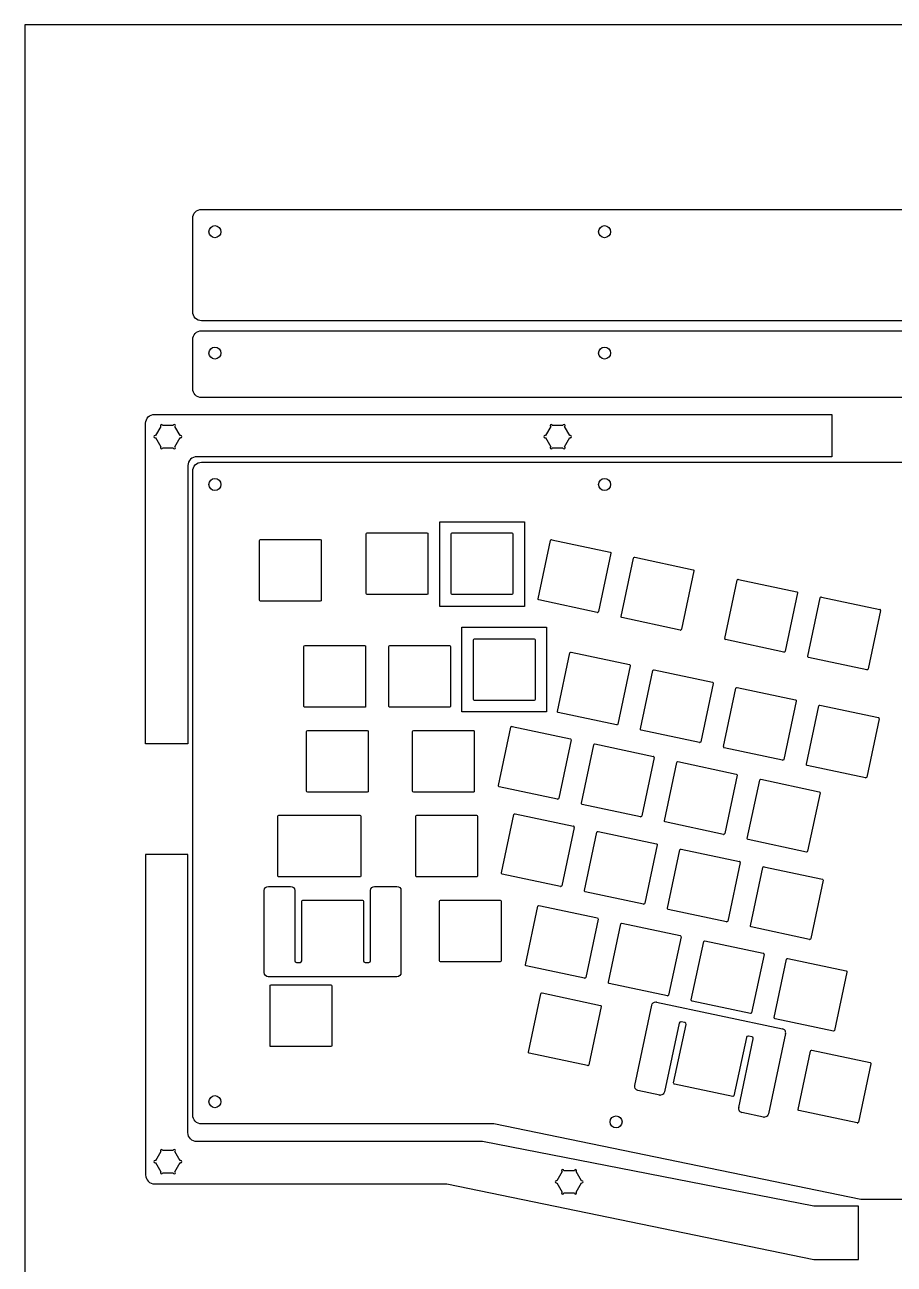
# Model space of a CAD drawing. Header units: centimetres. Extents: x -8.9 to 41.1, y -17.6 to 32.4.
# Drawn here: x -8.93 to 10.6, y 4.61 to 32.44 of the extents above; entities that cross this region are included whole.
import ezdxf

# ---------------------------------------------------------------- set-up
doc = ezdxf.new("R2010")
doc.units = ezdxf.units.CM
doc.header["$MEASUREMENT"] = 0
for name, color, linetype in [('lasercut_adelheid_lopro v1_case', 7, 'Continuous'), ('lasercut_adelheid_lopro v1_keycaps', 7, 'Continuous'), ('lasercut_adelheid_lopro v1_scale 500mm', 7, 'Continuous')]:
    doc.layers.add(name, color=color, linetype=linetype)

msp = doc.modelspace()

# ---------------------------------------------------------------- linework, layer by layer
at = {"layer": 'lasercut_adelheid_lopro v1_case'}
for p, q in [((-4.961, 28.297), (30.548, 28.297)), ((-5.161, 25.997), (-5.161, 28.097)), ((30.548, 25.797), (-4.961, 25.797)), ((-5.161, 24.272), (-5.161, 25.372)), ((-4.961, 25.572), (30.548, 25.572)), ((30.548, 24.072), (-4.961, 24.072)), ((-6.017, 23.694), (9.193, 23.694)), ((9.193, 23.694), (9.193, 22.744)), ((-6.217, 16.297), (-6.217, 23.494)), ((-5.873, 23.423), (-5.993, 23.216)), ((-5.597, 23.444), (-5.836, 23.444)), ((-5.44, 23.216), (-5.56, 23.423)), ((2.88, 23.423), (2.76, 23.216)), ((3.156, 23.444), (2.917, 23.444)), ((3.313, 23.216), (3.193, 23.423)), ((-5.993, 23.173), (-5.873, 22.966)), ((-5.56, 22.966), (-5.44, 23.173)), ((2.76, 23.173), (2.88, 22.966)), ((3.193, 22.966), (3.313, 23.173)), ((-5.836, 22.944), (-5.597, 22.944)), ((2.917, 22.944), (3.156, 22.944)), ((9.193, 22.744), (-5.067, 22.744)), ((-4.961, 22.619), (30.548, 22.619)), ((-5.267, 22.544), (-5.267, 16.297)), ((-5.161, 7.96), (-5.161, 22.419)), ((-3.635, 20.883), (-2.295, 20.883)), ((-3.635, 20.883), (-2.295, 20.883)), ((-1.261, 19.67), (-1.261, 21.01)), ((-1.238, 21.033), (0.102, 21.033)), ((0.124, 21.01), (0.124, 19.67)), ((0.644, 19.67), (0.644, 21.01)), ((0.667, 21.033), (2.007, 21.033)), ((2.029, 21.01), (2.029, 19.67)), ((2.904, 20.88), (4.215, 20.602)), ((-3.657, 19.52), (-3.657, 20.86)), ((-3.657, 19.52), (-3.657, 20.86)), ((-2.272, 20.86), (-2.272, 19.52)), ((-2.272, 20.86), (-2.272, 19.52)), ((2.599, 19.552), (2.877, 20.863)), ((4.232, 20.575), (3.953, 19.264)), ((4.462, 19.156), (4.741, 20.467)), ((4.767, 20.484), (6.078, 20.206)), ((6.095, 20.179), (5.817, 18.868)), ((6.791, 18.661), (7.07, 19.972)), ((7.096, 19.989), (8.407, 19.711)), ((-2.295, 19.498), (-3.635, 19.498)), ((-2.295, 19.498), (-3.635, 19.498)), ((0.102, 19.648), (-1.238, 19.648)), ((2.007, 19.648), (0.667, 19.648)), ((3.927, 19.247), (2.616, 19.526)), ((8.425, 19.684), (8.146, 18.373)), ((8.655, 18.265), (8.933, 19.576)), ((8.96, 19.593), (10.271, 19.315)), ((10.288, 19.288), (10.009, 17.977)), ((5.79, 18.851), (4.479, 19.13)), ((1.172, 18.651), (2.512, 18.651)), ((-2.661, 17.139), (-2.661, 18.479)), ((-2.661, 17.139), (-2.661, 18.479)), ((-2.638, 18.501), (-1.298, 18.501)), ((-2.638, 18.501), (-1.298, 18.501)), ((-1.276, 18.479), (-1.276, 17.139)), ((-1.276, 18.479), (-1.276, 17.139)), ((-0.756, 17.139), (-0.756, 18.479)), ((-0.733, 18.501), (0.607, 18.501)), ((0.629, 18.479), (0.629, 17.139)), ((1.149, 17.289), (1.149, 18.629)), ((2.534, 18.629), (2.534, 17.289)), ((8.119, 18.356), (6.809, 18.635)), ((3.034, 17.025), (3.313, 18.336)), ((3.339, 18.353), (4.65, 18.075)), ((9.983, 17.96), (8.672, 18.238)), ((4.667, 18.048), (4.389, 16.737)), ((4.897, 16.629), (5.176, 17.94)), ((5.203, 17.957), (6.513, 17.679)), ((6.531, 17.652), (6.252, 16.341)), ((6.761, 16.233), (7.039, 17.544)), ((7.066, 17.561), (8.377, 17.283)), ((2.512, 17.266), (1.172, 17.266)), ((-1.298, 17.116), (-2.638, 17.116)), ((-1.298, 17.116), (-2.638, 17.116)), ((0.607, 17.116), (-0.733, 17.116)), ((4.362, 16.72), (3.051, 16.999)), ((8.394, 17.256), (8.115, 15.945)), ((8.624, 15.837), (8.903, 17.148)), ((8.929, 17.165), (10.24, 16.887)), ((10.257, 16.86), (9.979, 15.549)), ((-2.601, 15.234), (-2.601, 16.574)), ((-2.578, 16.596), (-1.238, 16.596)), ((-1.216, 16.574), (-1.216, 15.234)), ((-0.22, 15.234), (-0.22, 16.574)), ((-0.197, 16.596), (1.143, 16.596)), ((1.165, 16.574), (1.165, 15.234)), ((1.706, 15.36), (1.985, 16.671)), ((2.012, 16.688), (3.322, 16.409)), ((6.225, 16.324), (4.915, 16.603)), ((-5.267, 16.297), (-6.217, 16.297)), ((3.34, 16.383), (3.061, 15.072)), ((3.57, 14.964), (3.848, 16.275)), ((3.875, 16.292), (5.186, 16.013)), ((8.089, 15.928), (6.778, 16.206)), ((5.203, 15.987), (4.924, 14.676)), ((5.433, 14.568), (5.712, 15.879)), ((5.738, 15.896), (7.049, 15.617)), ((7.066, 15.591), (6.788, 14.28)), ((9.952, 15.532), (8.641, 15.81)), ((3.034, 15.055), (1.724, 15.333)), ((7.296, 14.172), (7.575, 15.482)), ((7.602, 15.5), (8.912, 15.221)), ((-1.238, 15.211), (-2.578, 15.211)), ((1.143, 15.211), (-0.197, 15.211)), ((8.93, 15.195), (8.651, 13.884)), ((4.898, 14.659), (3.587, 14.937)), ((-3.246, 13.329), (-3.246, 14.669)), ((-3.223, 14.691), (-1.407, 14.691)), ((-1.384, 14.669), (-1.384, 13.329)), ((-0.15, 13.329), (-0.15, 14.669)), ((-0.127, 14.691), (1.213, 14.691)), ((1.235, 14.669), (1.235, 13.329)), ((1.776, 13.398), (2.055, 14.708)), ((2.081, 14.726), (3.392, 14.447)), ((6.761, 14.263), (5.45, 14.541)), ((3.409, 14.42), (3.131, 13.11)), ((3.639, 13.001), (3.918, 14.312)), ((3.945, 14.33), (5.255, 14.051)), ((5.273, 14.024), (4.994, 12.714)), ((5.808, 13.933), (7.119, 13.655)), ((8.624, 13.866), (7.314, 14.145)), ((-5.267, 13.812), (-6.217, 13.812)), ((-6.217, 13.812), (-6.217, 6.614)), ((-5.267, 7.564), (-5.267, 13.812)), ((5.503, 12.605), (5.781, 13.916)), ((3.104, 13.092), (1.793, 13.371)), ((7.136, 13.628), (6.857, 12.317)), ((7.366, 12.209), (7.645, 13.52)), ((7.671, 13.537), (8.982, 13.259)), ((-3.461, 13.095), (-2.962, 13.095)), ((-1.407, 13.306), (-3.223, 13.306)), ((-1.074, 13.095), (-0.574, 13.095)), ((1.213, 13.306), (-0.127, 13.306)), ((8.999, 13.232), (8.721, 11.921)), ((-3.554, 11.158), (-3.554, 13.003)), ((-2.869, 13.002), (-2.869, 11.424)), ((-1.167, 11.424), (-1.167, 13.002)), ((-0.482, 13.002), (-0.482, 11.158)), ((4.967, 12.696), (3.657, 12.975)), ((-2.71, 11.424), (-2.71, 12.764)), ((-2.688, 12.786), (-1.348, 12.786)), ((-1.325, 12.764), (-1.325, 11.424)), ((0.385, 11.424), (0.385, 12.764)), ((0.408, 12.786), (1.748, 12.786)), ((1.77, 12.764), (1.77, 11.424)), ((2.312, 11.336), (2.59, 12.647)), ((2.617, 12.664), (3.928, 12.386)), ((6.831, 12.3), (5.52, 12.579)), ((3.945, 12.359), (3.666, 11.048)), ((4.175, 10.94), (4.454, 12.251)), ((4.48, 12.268), (5.791, 11.99)), ((8.694, 11.904), (7.383, 12.183)), ((5.808, 11.963), (5.53, 10.652)), ((6.038, 10.544), (6.317, 11.855)), ((6.344, 11.872), (7.654, 11.593)), ((7.672, 11.567), (7.393, 10.256)), ((7.902, 10.148), (8.18, 11.459)), ((8.207, 11.476), (9.518, 11.197)), ((-2.832, 11.386), (-2.748, 11.386)), ((-1.288, 11.386), (-1.204, 11.386)), ((1.748, 11.401), (0.408, 11.401)), ((3.64, 11.031), (2.329, 11.309)), ((9.535, 11.171), (9.256, 9.86)), ((-0.574, 11.066), (-3.462, 11.066)), ((-3.424, 9.519), (-3.424, 10.859)), ((-3.401, 10.881), (-2.061, 10.881)), ((-2.039, 10.859), (-2.039, 9.519)), ((5.503, 10.635), (4.192, 10.913)), ((2.381, 9.374), (2.66, 10.684)), ((2.687, 10.702), (3.997, 10.423)), ((4.015, 10.397), (3.736, 9.086)), ((4.767, 8.623), (5.151, 10.427)), ((5.26, 10.498), (8.085, 9.897)), ((7.366, 10.239), (6.056, 10.517)), ((5.766, 10.024), (5.437, 8.48)), ((5.892, 10.036), (5.81, 10.053)), ((9.23, 9.843), (7.919, 10.121)), ((5.642, 8.681), (5.921, 9.991)), ((8.156, 9.788), (7.773, 7.984)), ((-2.061, 9.496), (-3.401, 9.496)), ((7.276, 9.703), (6.997, 8.393)), ((7.103, 8.126), (7.431, 9.67)), ((7.402, 9.715), (7.32, 9.732)), ((3.709, 9.069), (2.399, 9.347)), ((8.437, 8.087), (8.716, 9.397)), ((8.743, 9.415), (10.053, 9.136)), ((10.071, 9.109), (9.792, 7.799)), ((6.97, 8.375), (5.66, 8.654)), ((5.328, 8.409), (4.839, 8.513)), ((5.347, 8.407), (5.347, 8.407)), ((7.663, 7.913), (7.174, 8.017)), ((9.765, 7.781), (8.455, 8.06)), ((1.602, 7.76), (-4.961, 7.76)), ((9.849, 6.06), (1.602, 7.76)), ((1.347, 7.364), (-5.067, 7.364)), ((8.793, 5.912), (1.347, 7.364)), ((-5.873, 7.142), (-5.993, 6.935)), ((-5.597, 7.164), (-5.836, 7.164)), ((-5.44, 6.935), (-5.56, 7.142)), ((-5.993, 6.892), (-5.873, 6.685)), ((-5.56, 6.685), (-5.44, 6.892)), ((3.136, 6.689), (3.017, 6.481)), ((3.412, 6.71), (3.174, 6.71)), ((3.569, 6.481), (3.45, 6.689)), ((-6.017, 6.414), (0.547, 6.414)), ((-5.836, 6.664), (-5.597, 6.664)), ((0.547, 6.414), (8.793, 4.714)), ((3.017, 6.439), (3.136, 6.231)), ((3.45, 6.231), (3.569, 6.439)), ((3.174, 6.21), (3.412, 6.21)), ((9.793, 5.912), (8.793, 5.912)), ((9.793, 4.714), (9.793, 5.912)), ((11.849, 6.06), (9.849, 6.06)), ((8.793, 4.714), (9.793, 4.714))]:
    msp.add_line(p, q, dxfattribs=at)
for centre, major_axis, ratio, start_param, end_param in [((3.928, 19.258), (0.0158, -0.0043), 0.688153, 4.793, 5.086128), ((10.263, 19.288), (0.0155, 0.0232), 0.890365, 5.917113, 6.626308), ((10.262, 19.292), (0.0263, 0.0046), 0.909501, 5.932123, 6.655042), ((5.792, 18.862), (0.0158, -0.0043), 0.688153, 4.793, 5.086128), ((6.817, 18.657), (0.0265, 0.0034), 0.91025, 2.829837, 3.552719), ((6.815, 18.66), (0.0144, 0.0222), 0.916595, 2.753393, 3.480305), ((8.121, 18.367), (0.0158, -0.0043), 0.688153, 4.793, 5.086128), ((9.984, 17.971), (0.0158, -0.0043), 0.688153, 4.793, 5.086128), ((4.364, 16.731), (0.0158, -0.0043), 0.688153, 4.793, 5.086128), ((10.232, 16.86), (0.0155, 0.0232), 0.890365, 5.917113, 6.626308), ((10.231, 16.864), (0.0263, 0.0046), 0.909501, 5.932123, 6.655042), ((6.227, 16.335), (0.0158, -0.0043), 0.688153, 4.793, 5.086128), ((6.787, 16.229), (0.0265, 0.0034), 0.91025, 2.829837, 3.552719), ((6.785, 16.232), (0.0144, 0.0222), 0.916595, 2.753393, 3.480305), ((5.179, 15.987), (0.0143, 0.023), 0.904441, 5.882833, 6.601079), ((5.176, 15.991), (0.0268, 0.0041), 0.903545, 5.954516, 6.671758), ((8.09, 15.939), (0.0158, -0.0043), 0.688153, 4.793, 5.086128), ((9.954, 15.543), (0.0158, -0.0043), 0.688153, 4.793, 5.086128), ((3.036, 15.066), (0.0158, -0.0043), 0.688153, 4.793, 5.086128), ((4.899, 14.67), (0.0158, -0.0043), 0.688153, 4.793, 5.086128), ((3.385, 14.422), (0.0138, 0.0221), 0.923706, 5.878982, 6.610581), ((3.383, 14.424), (0.0265, 0.0034), 0.91025, 5.971429, 6.694311), ((6.763, 14.274), (0.0158, -0.0043), 0.688153, 4.793, 5.086128), ((7.111, 13.629), (0.0155, 0.0223), 0.902281, 5.930509, 6.648395), ((7.11, 13.632), (0.0263, 0.0046), 0.909501, 5.932123, 6.655042), ((8.626, 13.878), (0.0158, -0.0043), 0.688153, 4.793, 5.086128), ((3.103, 13.13), (-0.0123, 0.0376), 0.708283, 2.753017, 2.914002), ((4.969, 12.707), (0.0158, -0.0043), 0.688153, 4.793, 5.086128), ((6.832, 12.311), (0.0158, -0.0043), 0.688153, 4.793, 5.086128), ((8.696, 11.915), (0.0158, -0.0043), 0.688153, 4.793, 5.086128), ((7.647, 11.568), (0.0155, 0.0223), 0.902281, 5.930509, 6.648395), ((7.646, 11.571), (0.0263, 0.0046), 0.909501, 5.932123, 6.655042), ((3.641, 11.042), (0.0158, -0.0043), 0.688153, 4.793, 5.086128), ((5.505, 10.646), (0.0158, -0.0043), 0.688153, 4.793, 5.086128), ((7.368, 10.25), (0.0158, -0.0043), 0.688153, 4.793, 5.086128), ((8.055, 9.791), (0.0632, 0.0918), 0.904768, 5.925066, 6.642736), ((8.047, 9.803), (0.11, 0.02), 0.903662, 5.926348, 6.643724), ((9.231, 9.854), (0.0158, -0.0043), 0.688153, 4.793, 5.086128), ((3.711, 9.08), (0.0158, -0.0043), 0.688153, 4.793, 5.086128), ((5.669, 8.677), (0.0268, 0.0041), 0.903545, 2.812923, 3.530166), ((5.666, 8.679), (0.0144, 0.0222), 0.916595, 2.753393, 3.480305), ((5.341, 8.471), (0.0756, -0.0155), 0.826119, 4.702126, 4.955242), ((7.212, 8.111), (0.11, 0.02), 0.903662, 2.784755, 3.502131), ((7.204, 8.122), (0.0627, 0.0916), 0.906539, 2.780725, 3.499549), ((7.68, 7.96), (0.0677, -0.0043), 0.72781, 4.512398, 4.800061), ((9.764, 7.819), (-0.0123, 0.0376), 0.708283, 2.753017, 2.914002)]:
    msp.add_ellipse(centre, major_axis=major_axis, ratio=ratio, start_param=start_param, end_param=end_param, dxfattribs=at)
for points in [[(-5.161, 28.097), (-5.161, 28.208), (-5.072, 28.297), (-4.961, 28.297)], [(-4.796, 27.797), (-4.796, 27.871), (-4.735, 27.932), (-4.661, 27.932)], [(-4.661, 27.932), (-4.587, 27.932), (-4.526, 27.871), (-4.526, 27.797)], [(3.957, 27.797), (3.957, 27.871), (4.018, 27.932), (4.092, 27.932)], [(4.092, 27.932), (4.167, 27.932), (4.227, 27.871), (4.227, 27.797)], [(-4.661, 27.662), (-4.735, 27.662), (-4.796, 27.723), (-4.796, 27.797)], [(-4.526, 27.797), (-4.526, 27.723), (-4.587, 27.662), (-4.661, 27.662)], [(4.092, 27.662), (4.018, 27.662), (3.957, 27.723), (3.957, 27.797)], [(4.227, 27.797), (4.227, 27.723), (4.167, 27.662), (4.092, 27.662)], [(-4.961, 25.797), (-5.072, 25.797), (-5.161, 25.887), (-5.161, 25.997)], [(-5.161, 25.372), (-5.161, 25.483), (-5.072, 25.572), (-4.961, 25.572)], [(-4.796, 25.072), (-4.796, 25.146), (-4.735, 25.207), (-4.661, 25.207)], [(-4.661, 24.937), (-4.735, 24.937), (-4.796, 24.998), (-4.796, 25.072)], [(-4.661, 25.207), (-4.587, 25.207), (-4.526, 25.146), (-4.526, 25.072)], [(-4.526, 25.072), (-4.526, 24.998), (-4.587, 24.937), (-4.661, 24.937)], [(3.957, 25.072), (3.957, 25.146), (4.018, 25.207), (4.092, 25.207)], [(4.092, 24.937), (4.018, 24.937), (3.957, 24.998), (3.957, 25.072)], [(4.092, 25.207), (4.167, 25.207), (4.227, 25.146), (4.227, 25.072)], [(4.227, 25.072), (4.227, 24.998), (4.167, 24.937), (4.092, 24.937)], [(-4.961, 24.072), (-5.072, 24.072), (-5.161, 24.162), (-5.161, 24.272)], [(-6.217, 23.494), (-6.217, 23.605), (-6.127, 23.694), (-6.017, 23.694)], [(-5.428, 23.219), (-5.433, 23.219), (-5.437, 23.218), (-5.44, 23.216)], [(3.325, 23.219), (3.321, 23.219), (3.317, 23.218), (3.313, 23.216)], [(-5.067, 22.744), (-5.177, 22.744), (-5.267, 22.655), (-5.267, 22.544)], [(-5.161, 22.419), (-5.161, 22.529), (-5.072, 22.619), (-4.961, 22.619)], [(-4.796, 22.119), (-4.796, 22.193), (-4.735, 22.254), (-4.661, 22.254)], [(-4.661, 21.984), (-4.735, 21.984), (-4.796, 22.044), (-4.796, 22.119)], [(-4.661, 22.254), (-4.587, 22.254), (-4.526, 22.193), (-4.526, 22.119)], [(-4.526, 22.119), (-4.526, 22.044), (-4.587, 21.984), (-4.661, 21.984)], [(3.957, 22.119), (3.957, 22.193), (4.018, 22.254), (4.092, 22.254)], [(4.092, 21.984), (4.018, 21.984), (3.957, 22.044), (3.957, 22.119)], [(4.092, 22.254), (4.167, 22.254), (4.227, 22.193), (4.227, 22.119)], [(4.227, 22.119), (4.227, 22.044), (4.167, 21.984), (4.092, 21.984)], [(-3.657, 20.86), (-3.657, 20.872), (-3.647, 20.883), (-3.635, 20.883)], [(-3.657, 20.86), (-3.657, 20.872), (-3.647, 20.883), (-3.635, 20.883)], [(-2.295, 20.883), (-2.282, 20.883), (-2.272, 20.872), (-2.272, 20.86)], [(-2.295, 20.883), (-2.282, 20.883), (-2.272, 20.872), (-2.272, 20.86)], [(-1.261, 21.01), (-1.261, 21.022), (-1.251, 21.033), (-1.238, 21.033)], [(0.102, 21.033), (0.114, 21.033), (0.124, 21.022), (0.124, 21.01)], [(0.644, 21.01), (0.644, 21.022), (0.654, 21.033), (0.667, 21.033)], [(2.007, 21.033), (2.019, 21.033), (2.029, 21.022), (2.029, 21.01)], [(4.215, 20.602), (4.227, 20.599), (4.234, 20.587), (4.232, 20.575)], [(6.078, 20.206), (6.09, 20.203), (6.098, 20.191), (6.095, 20.179)], [(-3.635, 19.498), (-3.647, 19.498), (-3.657, 19.508), (-3.657, 19.52)], [(-3.635, 19.498), (-3.647, 19.498), (-3.657, 19.508), (-3.657, 19.52)], [(-2.272, 19.52), (-2.272, 19.508), (-2.282, 19.498), (-2.295, 19.498)], [(-2.272, 19.52), (-2.272, 19.508), (-2.282, 19.498), (-2.295, 19.498)], [(-1.238, 19.648), (-1.251, 19.648), (-1.261, 19.658), (-1.261, 19.67)], [(0.124, 19.67), (0.124, 19.658), (0.114, 19.648), (0.102, 19.648)], [(0.667, 19.648), (0.654, 19.648), (0.644, 19.658), (0.644, 19.67)], [(2.029, 19.67), (2.029, 19.658), (2.019, 19.648), (2.007, 19.648)], [(2.616, 19.526), (2.604, 19.528), (2.596, 19.54), (2.599, 19.552)], [(8.407, 19.711), (8.419, 19.708), (8.427, 19.696), (8.425, 19.684)], [(3.953, 19.264), (3.951, 19.254), (3.942, 19.247), (3.931, 19.247)], [(4.479, 19.13), (4.467, 19.132), (4.459, 19.144), (4.462, 19.156)], [(1.149, 18.629), (1.149, 18.641), (1.159, 18.651), (1.172, 18.651)], [(2.512, 18.651), (2.524, 18.651), (2.534, 18.641), (2.534, 18.629)], [(5.817, 18.868), (5.814, 18.858), (5.805, 18.85), (5.795, 18.85)], [(-2.661, 18.479), (-2.661, 18.491), (-2.651, 18.501), (-2.638, 18.501)], [(-2.661, 18.479), (-2.661, 18.491), (-2.651, 18.501), (-2.638, 18.501)], [(-1.298, 18.501), (-1.286, 18.501), (-1.276, 18.491), (-1.276, 18.479)], [(-1.298, 18.501), (-1.286, 18.501), (-1.276, 18.491), (-1.276, 18.479)], [(-0.756, 18.479), (-0.756, 18.491), (-0.746, 18.501), (-0.733, 18.501)], [(0.607, 18.501), (0.619, 18.501), (0.629, 18.491), (0.629, 18.479)], [(8.146, 18.373), (8.144, 18.363), (8.135, 18.355), (8.124, 18.355)], [(8.672, 18.238), (8.66, 18.241), (8.652, 18.253), (8.655, 18.265)], [(4.65, 18.075), (4.662, 18.072), (4.67, 18.06), (4.667, 18.048)], [(10.009, 17.977), (10.007, 17.967), (9.998, 17.959), (9.987, 17.959)], [(6.513, 17.679), (6.525, 17.676), (6.533, 17.664), (6.531, 17.652)], [(1.172, 17.266), (1.159, 17.266), (1.149, 17.276), (1.149, 17.289)], [(2.534, 17.289), (2.534, 17.276), (2.524, 17.266), (2.512, 17.266)], [(8.377, 17.283), (8.389, 17.28), (8.397, 17.268), (8.394, 17.256)], [(-2.638, 17.116), (-2.651, 17.116), (-2.661, 17.126), (-2.661, 17.139)], [(-2.638, 17.116), (-2.651, 17.116), (-2.661, 17.126), (-2.661, 17.139)], [(-1.276, 17.139), (-1.276, 17.126), (-1.286, 17.116), (-1.298, 17.116)], [(-1.276, 17.139), (-1.276, 17.126), (-1.286, 17.116), (-1.298, 17.116)], [(-0.733, 17.116), (-0.746, 17.116), (-0.756, 17.126), (-0.756, 17.139)], [(0.629, 17.139), (0.629, 17.126), (0.619, 17.116), (0.607, 17.116)], [(3.051, 16.999), (3.039, 17.001), (3.031, 17.013), (3.034, 17.025)], [(4.389, 16.737), (4.387, 16.727), (4.377, 16.72), (4.367, 16.72)], [(-2.601, 16.574), (-2.601, 16.586), (-2.591, 16.596), (-2.578, 16.596)], [(-1.238, 16.596), (-1.226, 16.596), (-1.216, 16.586), (-1.216, 16.574)], [(-0.22, 16.574), (-0.22, 16.586), (-0.21, 16.596), (-0.197, 16.596)], [(1.143, 16.596), (1.155, 16.596), (1.165, 16.586), (1.165, 16.574)], [(4.915, 16.603), (4.903, 16.605), (4.895, 16.617), (4.897, 16.629)], [(3.322, 16.409), (3.334, 16.407), (3.342, 16.395), (3.34, 16.383)], [(6.252, 16.341), (6.25, 16.331), (6.241, 16.323), (6.23, 16.323)], [(8.115, 15.945), (8.113, 15.935), (8.104, 15.927), (8.093, 15.927)], [(7.049, 15.617), (7.061, 15.615), (7.069, 15.603), (7.066, 15.591)], [(8.641, 15.81), (8.629, 15.813), (8.622, 15.825), (8.624, 15.837)], [(1.724, 15.333), (1.711, 15.336), (1.704, 15.348), (1.706, 15.36)], [(9.979, 15.549), (9.977, 15.539), (9.967, 15.531), (9.957, 15.531)], [(-2.578, 15.211), (-2.591, 15.211), (-2.601, 15.221), (-2.601, 15.234)], [(-1.216, 15.234), (-1.216, 15.221), (-1.226, 15.211), (-1.238, 15.211)], [(-0.197, 15.211), (-0.21, 15.211), (-0.22, 15.221), (-0.22, 15.234)], [(1.165, 15.234), (1.165, 15.221), (1.155, 15.211), (1.143, 15.211)], [(3.061, 15.072), (3.059, 15.062), (3.05, 15.054), (3.039, 15.054)], [(8.912, 15.221), (8.924, 15.219), (8.932, 15.207), (8.93, 15.195)], [(3.587, 14.937), (3.575, 14.94), (3.567, 14.952), (3.57, 14.964)], [(-3.246, 14.669), (-3.246, 14.681), (-3.235, 14.691), (-3.223, 14.691)], [(-1.407, 14.691), (-1.394, 14.691), (-1.384, 14.681), (-1.384, 14.669)], [(-0.15, 14.669), (-0.15, 14.681), (-0.14, 14.691), (-0.127, 14.691)], [(1.213, 14.691), (1.225, 14.691), (1.235, 14.681), (1.235, 14.669)], [(4.924, 14.676), (4.922, 14.666), (4.913, 14.658), (4.902, 14.658)], [(5.45, 14.541), (5.438, 14.544), (5.43, 14.556), (5.433, 14.568)], [(6.788, 14.28), (6.786, 14.27), (6.776, 14.262), (6.766, 14.262)], [(5.255, 14.051), (5.268, 14.048), (5.275, 14.036), (5.273, 14.024)], [(7.314, 14.145), (7.302, 14.148), (7.294, 14.16), (7.296, 14.172)], [(8.651, 13.884), (8.649, 13.873), (8.64, 13.866), (8.629, 13.866)], [(1.793, 13.371), (1.781, 13.373), (1.773, 13.385), (1.776, 13.398)], [(-3.554, 13.003), (-3.554, 13.054), (-3.513, 13.095), (-3.461, 13.095)], [(-3.223, 13.306), (-3.235, 13.306), (-3.246, 13.316), (-3.246, 13.329)], [(-2.962, 13.095), (-2.911, 13.095), (-2.869, 13.053), (-2.869, 13.002)], [(-1.384, 13.329), (-1.384, 13.316), (-1.394, 13.306), (-1.407, 13.306)], [(-1.167, 13.002), (-1.167, 13.053), (-1.125, 13.095), (-1.074, 13.095)], [(-0.574, 13.095), (-0.523, 13.095), (-0.482, 13.053), (-0.482, 13.002)], [(-0.127, 13.306), (-0.14, 13.306), (-0.15, 13.316), (-0.15, 13.329)], [(1.235, 13.329), (1.235, 13.316), (1.225, 13.306), (1.213, 13.306)], [(3.131, 13.11), (3.129, 13.099), (3.119, 13.092), (3.109, 13.092)], [(8.982, 13.259), (8.994, 13.256), (9.002, 13.244), (8.999, 13.232)], [(-2.71, 12.764), (-2.71, 12.776), (-2.7, 12.786), (-2.688, 12.786)], [(-1.348, 12.786), (-1.336, 12.786), (-1.325, 12.776), (-1.325, 12.764)], [(0.385, 12.764), (0.385, 12.776), (0.395, 12.786), (0.408, 12.786)], [(1.748, 12.786), (1.76, 12.786), (1.77, 12.776), (1.77, 12.764)], [(4.994, 12.714), (4.992, 12.703), (4.983, 12.696), (4.972, 12.696)], [(5.52, 12.579), (5.508, 12.581), (5.5, 12.593), (5.503, 12.605)], [(3.928, 12.386), (3.94, 12.383), (3.948, 12.371), (3.945, 12.359)], [(6.857, 12.317), (6.855, 12.307), (6.846, 12.3), (6.835, 12.3)], [(5.791, 11.99), (5.803, 11.987), (5.811, 11.975), (5.808, 11.963)], [(7.383, 12.183), (7.371, 12.185), (7.364, 12.197), (7.366, 12.209)], [(8.721, 11.921), (8.719, 11.911), (8.709, 11.904), (8.699, 11.904)], [(-2.869, 11.424), (-2.869, 11.403), (-2.852, 11.386), (-2.832, 11.386)], [(-2.748, 11.386), (-2.727, 11.386), (-2.71, 11.403), (-2.71, 11.424)], [(-1.325, 11.424), (-1.325, 11.403), (-1.309, 11.386), (-1.288, 11.386)], [(-1.204, 11.386), (-1.183, 11.386), (-1.167, 11.403), (-1.167, 11.424)], [(0.408, 11.401), (0.395, 11.401), (0.385, 11.411), (0.385, 11.424)], [(1.77, 11.424), (1.77, 11.411), (1.76, 11.401), (1.748, 11.401)], [(-3.462, 11.066), (-3.513, 11.066), (-3.554, 11.107), (-3.554, 11.158)], [(-0.482, 11.158), (-0.482, 11.107), (-0.523, 11.066), (-0.574, 11.066)], [(2.329, 11.309), (2.317, 11.312), (2.309, 11.324), (2.312, 11.336)], [(9.518, 11.197), (9.53, 11.195), (9.538, 11.183), (9.535, 11.171)], [(-3.424, 10.859), (-3.424, 10.871), (-3.414, 10.881), (-3.401, 10.881)], [(-2.061, 10.881), (-2.049, 10.881), (-2.039, 10.871), (-2.039, 10.859)], [(3.666, 11.048), (3.664, 11.038), (3.655, 11.03), (3.644, 11.03)], [(4.192, 10.913), (4.18, 10.916), (4.172, 10.928), (4.175, 10.94)], [(5.53, 10.652), (5.528, 10.642), (5.518, 10.634), (5.508, 10.634)], [(3.997, 10.423), (4.01, 10.421), (4.017, 10.409), (4.015, 10.397)], [(6.056, 10.517), (6.044, 10.52), (6.036, 10.532), (6.038, 10.544)], [(5.921, 9.991), (5.925, 10.012), (5.912, 10.032), (5.892, 10.036)], [(7.393, 10.256), (7.391, 10.246), (7.382, 10.238), (7.371, 10.238)], [(7.919, 10.121), (7.907, 10.124), (7.899, 10.136), (7.902, 10.148)], [(9.256, 9.86), (9.254, 9.85), (9.245, 9.842), (9.234, 9.842)], [(-3.401, 9.496), (-3.414, 9.496), (-3.424, 9.506), (-3.424, 9.519)], [(-2.039, 9.519), (-2.039, 9.506), (-2.049, 9.496), (-2.061, 9.496)], [(2.399, 9.347), (2.387, 9.35), (2.379, 9.362), (2.381, 9.374)], [(3.736, 9.086), (3.734, 9.075), (3.725, 9.068), (3.714, 9.068)], [(10.053, 9.136), (10.065, 9.133), (10.073, 9.121), (10.071, 9.109)], [(-4.796, 8.26), (-4.796, 8.334), (-4.735, 8.395), (-4.661, 8.395)], [(-4.661, 8.395), (-4.587, 8.395), (-4.526, 8.334), (-4.526, 8.26)], [(4.839, 8.513), (4.789, 8.524), (4.757, 8.573), (4.767, 8.623)], [(5.437, 8.48), (5.428, 8.438), (5.39, 8.407), (5.347, 8.407)], [(-4.661, 8.125), (-4.735, 8.125), (-4.796, 8.186), (-4.796, 8.26)], [(-4.526, 8.26), (-4.526, 8.186), (-4.587, 8.125), (-4.661, 8.125)], [(8.455, 8.06), (8.443, 8.062), (8.435, 8.074), (8.437, 8.087)], [(-4.961, 7.76), (-5.072, 7.76), (-5.161, 7.85), (-5.161, 7.96)], [(4.214, 7.806), (4.214, 7.88), (4.274, 7.941), (4.349, 7.941)], [(4.349, 7.671), (4.274, 7.671), (4.214, 7.732), (4.214, 7.806)], [(4.349, 7.941), (4.423, 7.941), (4.484, 7.88), (4.484, 7.806)], [(4.484, 7.806), (4.484, 7.732), (4.423, 7.671), (4.349, 7.671)], [(7.773, 7.984), (7.764, 7.942), (7.726, 7.911), (7.682, 7.911)], [(9.792, 7.799), (9.79, 7.788), (9.781, 7.781), (9.77, 7.781)], [(-5.067, 7.364), (-5.177, 7.364), (-5.267, 7.453), (-5.267, 7.564)], [(-5.428, 6.939), (-5.433, 6.939), (-5.437, 6.937), (-5.44, 6.935)], [(-6.217, 6.614), (-6.217, 6.503), (-6.127, 6.414), (-6.017, 6.414)], [(3.582, 6.485), (3.577, 6.485), (3.573, 6.483), (3.569, 6.481)]]:
    msp.add_open_spline(points, degree=3, dxfattribs=at)
for points, knots in [([(-5.836, 23.444), (-5.836, 23.458), (-5.847, 23.469), (-5.875, 23.469), (-5.886, 23.458), (-5.886, 23.444), (-5.886, 23.435), (-5.881, 23.427), (-5.873, 23.423)], [6, 6, 6, 6, 7, 7, 8, 8, 8, 9, 9, 9, 9]), ([(-5.56, 23.423), (-5.553, 23.427), (-5.547, 23.435), (-5.547, 23.444), (-5.547, 23.458), (-5.559, 23.469), (-5.572, 23.469), (-5.586, 23.469), (-5.597, 23.458), (-5.597, 23.444)], [2, 2, 2, 2, 3, 3, 3, 4, 4, 4, 5, 5, 5, 5]), ([(2.917, 23.444), (2.917, 23.458), (2.906, 23.469), (2.879, 23.469), (2.867, 23.458), (2.867, 23.444), (2.867, 23.435), (2.873, 23.427), (2.88, 23.423)], [6, 6, 6, 6, 7, 7, 8, 8, 8, 9, 9, 9, 9]), ([(3.193, 23.423), (3.201, 23.427), (3.206, 23.435), (3.206, 23.444), (3.206, 23.458), (3.195, 23.469), (3.181, 23.469), (3.167, 23.469), (3.156, 23.458), (3.156, 23.444)], [2, 2, 2, 2, 3, 3, 3, 4, 4, 4, 5, 5, 5, 5]), ([(-5.993, 23.216), (-5.997, 23.218), (-6.001, 23.219), (-6.005, 23.219), (-6.019, 23.219), (-6.03, 23.208), (-6.03, 23.194), (-6.03, 23.18), (-6.019, 23.169), (-6.005, 23.169), (-6.001, 23.169), (-5.997, 23.171), (-5.993, 23.173)], [10, 10, 10, 10, 11, 11, 11, 12, 12, 12, 13, 13, 13, 14, 14, 14, 14]), ([(-5.44, 23.173), (-5.437, 23.171), (-5.433, 23.169), (-5.428, 23.169), (-5.414, 23.169), (-5.403, 23.18), (-5.403, 23.194), (-5.403, 23.208), (-5.414, 23.219), (-5.428, 23.219)], [23, 23, 23, 23, 24, 24, 24, 25, 25, 25, 26, 26, 26, 26]), ([(2.76, 23.216), (2.757, 23.218), (2.753, 23.219), (2.748, 23.219), (2.734, 23.219), (2.723, 23.208), (2.723, 23.194), (2.723, 23.18), (2.734, 23.169), (2.748, 23.169), (2.753, 23.169), (2.757, 23.171), (2.76, 23.173)], [10, 10, 10, 10, 11, 11, 11, 12, 12, 12, 13, 13, 13, 14, 14, 14, 14]), ([(3.313, 23.173), (3.317, 23.171), (3.321, 23.169), (3.325, 23.169), (3.339, 23.169), (3.35, 23.18), (3.35, 23.194), (3.35, 23.208), (3.339, 23.219), (3.325, 23.219)], [23, 23, 23, 23, 24, 24, 24, 25, 25, 25, 26, 26, 26, 26]), ([(-5.873, 22.966), (-5.881, 22.961), (-5.886, 22.954), (-5.886, 22.944), (-5.886, 22.93), (-5.875, 22.919), (-5.847, 22.919), (-5.836, 22.93), (-5.836, 22.944)], [15, 15, 15, 15, 16, 16, 16, 17, 17, 18, 18, 18, 18]), ([(-5.597, 22.944), (-5.597, 22.93), (-5.586, 22.919), (-5.572, 22.919), (-5.559, 22.919), (-5.547, 22.93), (-5.547, 22.944), (-5.547, 22.954), (-5.553, 22.961), (-5.56, 22.966)], [19, 19, 19, 19, 20, 20, 20, 21, 21, 21, 22, 22, 22, 22]), ([(2.88, 22.966), (2.873, 22.961), (2.867, 22.954), (2.867, 22.944), (2.867, 22.93), (2.879, 22.919), (2.906, 22.919), (2.917, 22.93), (2.917, 22.944)], [15, 15, 15, 15, 16, 16, 16, 17, 17, 18, 18, 18, 18]), ([(3.156, 22.944), (3.156, 22.93), (3.167, 22.919), (3.181, 22.919), (3.195, 22.919), (3.206, 22.93), (3.206, 22.944), (3.206, 22.954), (3.201, 22.961), (3.193, 22.966)], [19, 19, 19, 19, 20, 20, 20, 21, 21, 21, 22, 22, 22, 22]), ([(2.877, 20.863), (2.879, 20.873), (2.889, 20.881), (2.899, 20.881), (2.901, 20.881), (2.902, 20.881), (2.904, 20.88)], [4, 4, 4, 4, 5, 5, 5, 6, 6, 6, 6]), ([(4.741, 20.467), (4.743, 20.477), (4.752, 20.485), (4.763, 20.485), (4.764, 20.485), (4.766, 20.485), (4.767, 20.484)], [4, 4, 4, 4, 5, 5, 5, 6, 6, 6, 6]), ([(7.07, 19.972), (7.072, 19.982), (7.081, 19.99), (7.092, 19.99), (7.093, 19.99), (7.095, 19.99), (7.096, 19.989)], [5, 5, 5, 5, 6, 6, 6, 7, 7, 7, 7]), ([(8.933, 19.576), (8.935, 19.586), (8.945, 19.594), (8.955, 19.594), (8.957, 19.594), (8.958, 19.593), (8.96, 19.593)], [4, 4, 4, 4, 5, 5, 5, 6, 6, 6, 6]), ([(3.313, 18.336), (3.315, 18.346), (3.324, 18.354), (3.335, 18.354), (3.336, 18.354), (3.338, 18.354), (3.339, 18.353)], [4, 4, 4, 4, 5, 5, 5, 6, 6, 6, 6]), ([(5.176, 17.94), (5.178, 17.95), (5.187, 17.958), (5.198, 17.958), (5.2, 17.958), (5.201, 17.958), (5.203, 17.957)], [4, 4, 4, 4, 5, 5, 5, 6, 6, 6, 6]), ([(7.039, 17.544), (7.042, 17.554), (7.051, 17.562), (7.061, 17.562), (7.063, 17.562), (7.064, 17.562), (7.066, 17.561)], [5, 5, 5, 5, 6, 6, 6, 7, 7, 7, 7]), ([(8.903, 17.148), (8.905, 17.158), (8.914, 17.166), (8.925, 17.166), (8.926, 17.166), (8.928, 17.165), (8.929, 17.165)], [4, 4, 4, 4, 5, 5, 5, 6, 6, 6, 6]), ([(1.985, 16.671), (1.987, 16.681), (1.996, 16.689), (2.007, 16.689), (2.008, 16.689), (2.01, 16.688), (2.012, 16.688)], [4, 4, 4, 4, 5, 5, 5, 6, 6, 6, 6]), ([(3.848, 16.275), (3.85, 16.285), (3.86, 16.292), (3.87, 16.292), (3.872, 16.292), (3.873, 16.292), (3.875, 16.292)], [4, 4, 4, 4, 5, 5, 5, 6, 6, 6, 6]), ([(5.712, 15.879), (5.714, 15.889), (5.723, 15.896), (5.734, 15.896), (5.735, 15.896), (5.737, 15.896), (5.738, 15.896)], [4, 4, 4, 4, 5, 5, 5, 6, 6, 6, 6]), ([(7.575, 15.482), (7.577, 15.493), (7.586, 15.5), (7.597, 15.5), (7.598, 15.5), (7.6, 15.5), (7.602, 15.5)], [4, 4, 4, 4, 5, 5, 5, 6, 6, 6, 6]), ([(2.055, 14.708), (2.057, 14.719), (2.066, 14.726), (2.077, 14.726), (2.078, 14.726), (2.08, 14.726), (2.081, 14.726)], [4, 4, 4, 4, 5, 5, 5, 6, 6, 6, 6]), ([(3.918, 14.312), (3.92, 14.323), (3.929, 14.33), (3.94, 14.33), (3.942, 14.33), (3.943, 14.33), (3.945, 14.33)], [5, 5, 5, 5, 6, 6, 6, 7, 7, 7, 7]), ([(5.781, 13.916), (5.784, 13.926), (5.793, 13.934), (5.803, 13.934), (5.805, 13.934), (5.806, 13.934), (5.808, 13.933)], [4, 4, 4, 4, 5, 5, 5, 6, 6, 6, 6]), ([(7.645, 13.52), (7.647, 13.53), (7.656, 13.538), (7.667, 13.538), (7.668, 13.538), (7.67, 13.538), (7.671, 13.537)], [4, 4, 4, 4, 5, 5, 5, 6, 6, 6, 6]), ([(3.657, 12.975), (3.651, 12.976), (3.646, 12.98), (3.639, 12.99), (3.638, 12.996), (3.639, 13.001)], [2, 2, 2, 2, 3, 3, 4, 4, 4, 4]), ([(2.59, 12.647), (2.592, 12.657), (2.602, 12.665), (2.612, 12.665), (2.614, 12.665), (2.615, 12.665), (2.617, 12.664)], [4, 4, 4, 4, 5, 5, 5, 6, 6, 6, 6]), ([(4.454, 12.251), (4.456, 12.261), (4.465, 12.269), (4.476, 12.269), (4.477, 12.269), (4.479, 12.268), (4.48, 12.268)], [4, 4, 4, 4, 5, 5, 5, 6, 6, 6, 6]), ([(6.317, 11.855), (6.319, 11.865), (6.328, 11.873), (6.339, 11.873), (6.34, 11.873), (6.342, 11.872), (6.344, 11.872)], [4, 4, 4, 4, 5, 5, 5, 6, 6, 6, 6]), ([(8.18, 11.459), (8.182, 11.469), (8.192, 11.477), (8.202, 11.477), (8.204, 11.477), (8.205, 11.476), (8.207, 11.476)], [4, 4, 4, 4, 5, 5, 5, 6, 6, 6, 6]), ([(2.66, 10.684), (2.662, 10.695), (2.671, 10.702), (2.682, 10.702), (2.684, 10.702), (2.685, 10.702), (2.687, 10.702)], [4, 4, 4, 4, 5, 5, 5, 6, 6, 6, 6]), ([(5.151, 10.427), (5.16, 10.469), (5.198, 10.5), (5.241, 10.5), (5.248, 10.5), (5.254, 10.499), (5.26, 10.498)], [28, 28, 28, 28, 29, 29, 29, 30, 30, 30, 30]), ([(5.81, 10.053), (5.807, 10.054), (5.805, 10.054), (5.802, 10.054), (5.785, 10.054), (5.769, 10.042), (5.766, 10.024)], [19, 19, 19, 19, 20, 20, 20, 21, 21, 21, 21]), ([(7.32, 9.732), (7.318, 9.733), (7.315, 9.733), (7.312, 9.733), (7.295, 9.733), (7.279, 9.721), (7.276, 9.703)], [8, 8, 8, 8, 9, 9, 9, 10, 10, 10, 10]), ([(7.431, 9.67), (7.433, 9.68), (7.431, 9.69), (7.42, 9.707), (7.412, 9.713), (7.402, 9.715)], [5, 5, 5, 5, 6, 6, 7, 7, 7, 7]), ([(8.716, 9.397), (8.718, 9.408), (8.727, 9.415), (8.738, 9.415), (8.739, 9.415), (8.741, 9.415), (8.743, 9.415)], [4, 4, 4, 4, 5, 5, 5, 6, 6, 6, 6]), ([(6.997, 8.393), (6.995, 8.382), (6.986, 8.375), (6.975, 8.375), (6.973, 8.375), (6.972, 8.375), (6.97, 8.375)], [11, 11, 11, 11, 12, 12, 12, 13, 13, 13, 13]), ([(-5.836, 7.164), (-5.836, 7.178), (-5.847, 7.189), (-5.875, 7.189), (-5.886, 7.178), (-5.886, 7.164), (-5.886, 7.155), (-5.881, 7.147), (-5.873, 7.142)], [6, 6, 6, 6, 7, 7, 8, 8, 8, 9, 9, 9, 9]), ([(-5.56, 7.142), (-5.553, 7.147), (-5.547, 7.155), (-5.547, 7.164), (-5.547, 7.178), (-5.559, 7.189), (-5.572, 7.189), (-5.586, 7.189), (-5.597, 7.178), (-5.597, 7.164)], [2, 2, 2, 2, 3, 3, 3, 4, 4, 4, 5, 5, 5, 5]), ([(-5.993, 6.935), (-5.997, 6.937), (-6.001, 6.939), (-6.005, 6.939), (-6.019, 6.939), (-6.03, 6.928), (-6.03, 6.914), (-6.03, 6.9), (-6.019, 6.889), (-6.005, 6.889), (-6.001, 6.889), (-5.997, 6.89), (-5.993, 6.892)], [10, 10, 10, 10, 11, 11, 11, 12, 12, 12, 13, 13, 13, 14, 14, 14, 14]), ([(-5.873, 6.685), (-5.881, 6.681), (-5.886, 6.673), (-5.886, 6.664), (-5.886, 6.65), (-5.875, 6.639), (-5.847, 6.639), (-5.836, 6.65), (-5.836, 6.664)], [15, 15, 15, 15, 16, 16, 16, 17, 17, 18, 18, 18, 18]), ([(-5.597, 6.664), (-5.597, 6.65), (-5.586, 6.639), (-5.572, 6.639), (-5.559, 6.639), (-5.547, 6.65), (-5.547, 6.664), (-5.547, 6.673), (-5.553, 6.681), (-5.56, 6.685)], [19, 19, 19, 19, 20, 20, 20, 21, 21, 21, 22, 22, 22, 22]), ([(-5.44, 6.892), (-5.437, 6.89), (-5.433, 6.889), (-5.428, 6.889), (-5.414, 6.889), (-5.403, 6.9), (-5.403, 6.914), (-5.403, 6.928), (-5.414, 6.939), (-5.428, 6.939)], [23, 23, 23, 23, 24, 24, 24, 25, 25, 25, 26, 26, 26, 26]), ([(3.174, 6.71), (3.174, 6.724), (3.163, 6.735), (3.135, 6.735), (3.124, 6.724), (3.124, 6.71), (3.124, 6.701), (3.129, 6.693), (3.136, 6.689)], [6, 6, 6, 6, 7, 7, 8, 8, 8, 9, 9, 9, 9]), ([(3.45, 6.689), (3.457, 6.693), (3.462, 6.701), (3.462, 6.71), (3.462, 6.724), (3.451, 6.735), (3.437, 6.735), (3.424, 6.735), (3.412, 6.724), (3.412, 6.71)], [2, 2, 2, 2, 3, 3, 3, 4, 4, 4, 5, 5, 5, 5]), ([(3.017, 6.481), (3.013, 6.483), (3.009, 6.485), (3.004, 6.485), (2.991, 6.485), (2.979, 6.474), (2.979, 6.46), (2.979, 6.446), (2.991, 6.435), (3.004, 6.435), (3.009, 6.435), (3.013, 6.436), (3.017, 6.439)], [10, 10, 10, 10, 11, 11, 11, 12, 12, 12, 13, 13, 13, 14, 14, 14, 14]), ([(3.569, 6.439), (3.573, 6.436), (3.577, 6.435), (3.582, 6.435), (3.596, 6.435), (3.607, 6.446), (3.607, 6.46), (3.607, 6.474), (3.596, 6.485), (3.582, 6.485)], [23, 23, 23, 23, 24, 24, 24, 25, 25, 25, 26, 26, 26, 26]), ([(3.136, 6.231), (3.129, 6.227), (3.124, 6.219), (3.124, 6.21), (3.124, 6.196), (3.135, 6.185), (3.163, 6.185), (3.174, 6.196), (3.174, 6.21)], [15, 15, 15, 15, 16, 16, 16, 17, 17, 18, 18, 18, 18]), ([(3.412, 6.21), (3.412, 6.196), (3.424, 6.185), (3.437, 6.185), (3.451, 6.185), (3.462, 6.196), (3.462, 6.21), (3.462, 6.219), (3.457, 6.227), (3.45, 6.231)], [19, 19, 19, 19, 20, 20, 20, 21, 21, 21, 22, 22, 22, 22])]:
    msp.add_open_spline(points, degree=3, knots=knots, dxfattribs=at)
at = {"layer": 'lasercut_adelheid_lopro v1_keycaps'}
for p, q in [((0.392, 21.278), (2.292, 21.278)), ((0.392, 19.378), (0.392, 21.278)), ((2.292, 21.278), (2.292, 19.378)), ((2.292, 19.378), (0.392, 19.378)), ((0.884, 17.013), (0.884, 18.913)), ((0.884, 18.913), (2.784, 18.913)), ((2.784, 18.913), (2.784, 17.013)), ((2.784, 17.013), (0.884, 17.013))]:
    msp.add_line(p, q, dxfattribs=at)
at = {"layer": 'lasercut_adelheid_lopro v1_scale 500mm'}
for p, q in [((41.068, 32.443), (-8.932, 32.443)), ((-8.932, 32.443), (-8.932, -17.557))]:
    msp.add_line(p, q, dxfattribs=at)

doc.saveas('drawing.dxf')
